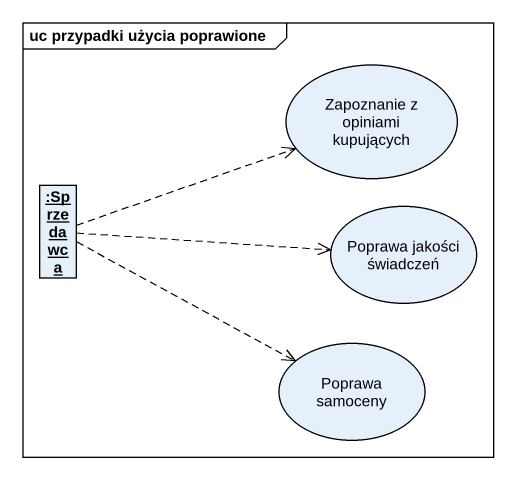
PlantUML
@startuml
mainframe uc przypadki użycia poprawione
allowmixing
hide circle
hide empty members
usecase "Zapoznanie z opiniami kupujących" as Zapoznanie_z_opiniami
object ":Sprzedawca" as Sprzedawca
usecase "Poprawa jakości świadczeń" as Poprawa_jakości_świadczeń
usecase "Poprawa samoceny" as Poprawa_samoceny
Sprzedawca .right.> Zapoznanie_z_opiniami
Sprzedawca .right.> Poprawa_jakości_świadczeń
Sprzedawca .right.> Poprawa_samoceny
@enduml
